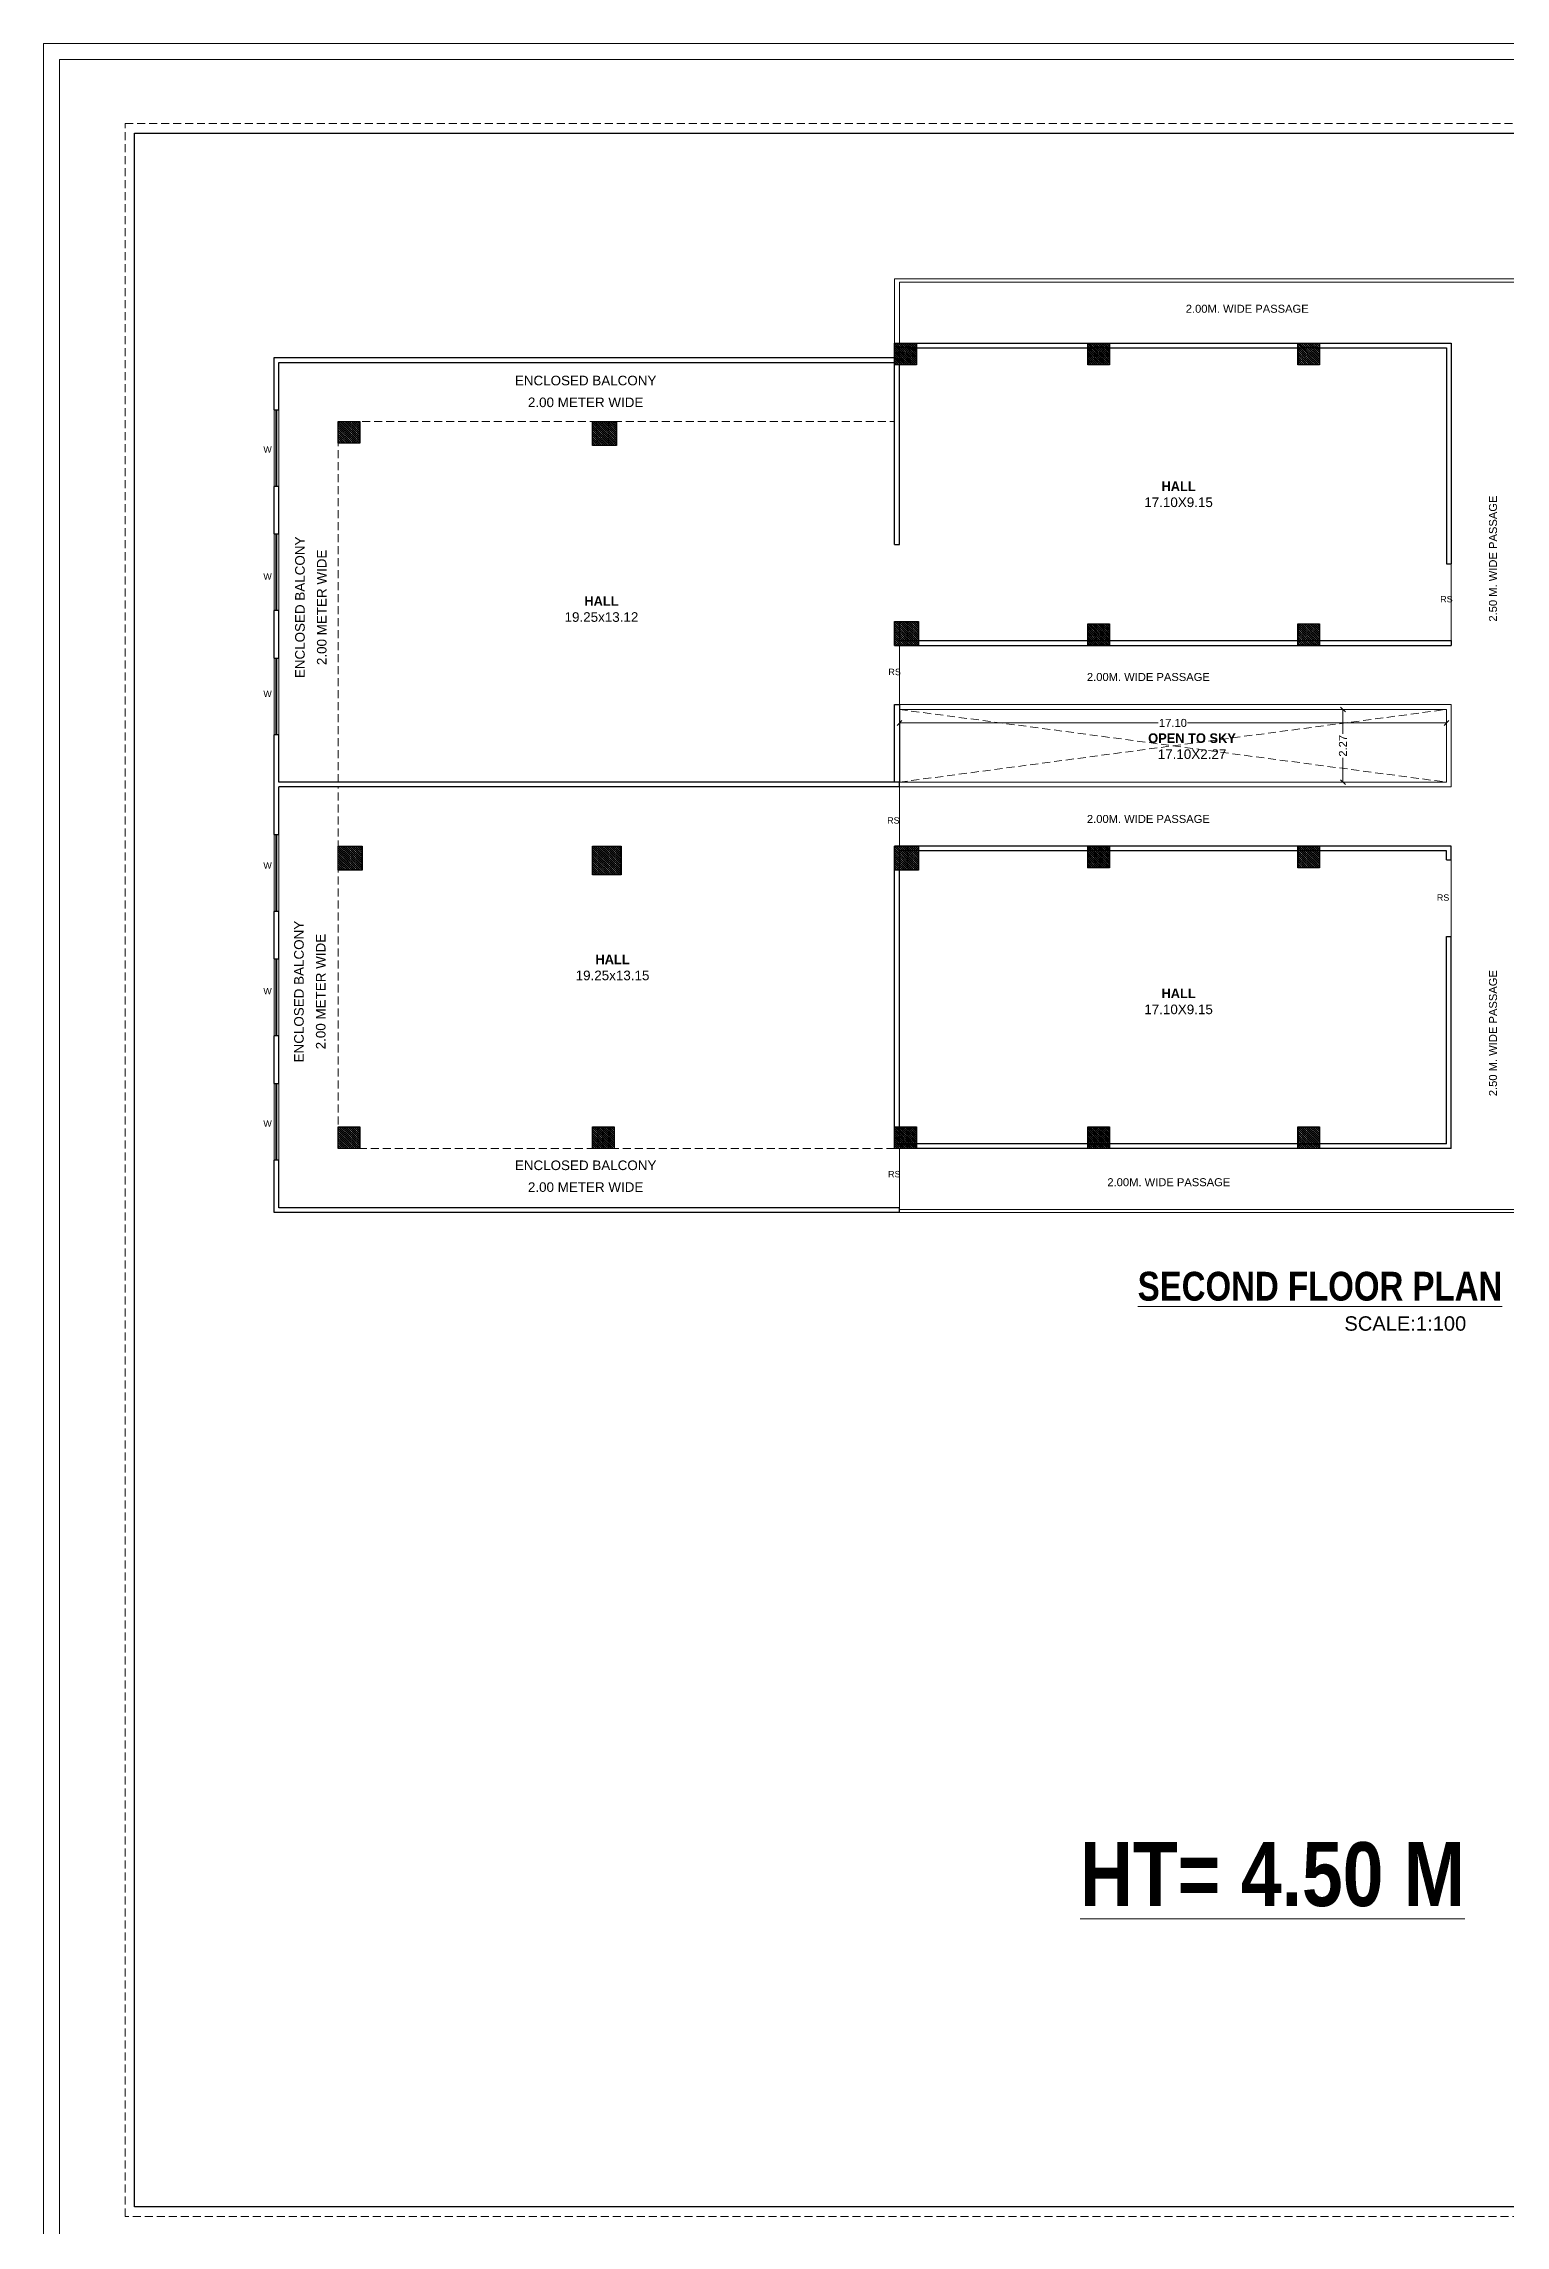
# Model space of a CAD drawing. Header units: feet. Extents: x 1354 to 2117, y 994 to 1430.
# Drawn here: x 1761.7 to 1807.4, y 1320.8 to 1388.9 of the extents above; entities that cross this region are included whole.
import ezdxf

# ---------------------------------------------------------------- set-up
doc = ezdxf.new("R2010")
doc.units = ezdxf.units.FT
doc.linetypes.add('DASHED2', pattern=[0.375, 0.25, -0.125])
doc.linetypes.add('HIDDEN', pattern=[0.375, 0.25, -0.125])
for name, color, linetype, lineweight in [('COLUMN (DCPL)', 10, 'Continuous', 30), ('COLUMN HATCH (DCPL)', 42, 'Continuous', 5), ('DIAMENTION', 6, 'Continuous', 13), ('H', 253, 'Continuous', 5), ('tex', 7, 'Continuous', 15), ('wall', 7, 'Continuous', 30), ('WI', 252, 'Continuous', 9), ('WIN', 230, 'Continuous', 9)]:
    doc.layers.add(name, color=color, linetype=linetype, lineweight=lineweight)
doc.layers.add('Layer2', color=240, linetype='Continuous')
doc.styles.add('Arial Narrow', font='arial.ttf')
doc.styles.get("Standard").update_dxf_attribs({"font": 'arial.ttf'})
doc.dimstyles.new('SITE', dxfattribs={"dimtxt": 0.25, "dimasz": 0.15, "dimexe": 0.07, "dimexo": 0.07, "dimgap": 0.05, "dimtad": 0, "dimzin": 0, "dimdsep": 46, "dimtxsty": 'Arial Narrow', "dimblk": 'OBLIQUE', "dimcen": 0.09, "dimclrd": 4, "dimclre": 3, "dimclrt": 6, "dimadec": 0, "dimazin": 0, "dimtfac": 1, "dimtofl": 0, "dimtmove": 2, "dimatfit": 3, "dimfxl": 0.07, "dimfxlon": 1, "dimtolj": 1, "dimtzin": 0, "dimlwd": -1, "dimlwe": -1, "dimarcsym": 0})
pattern_1 = [(135, (7902.39748, 1047.50378), (-0.03314563037, -0.03314563037), []), (135, (7902.39748, 1047.536924), (-0.03314563037, -0.03314563037), [0, -0.046875])]

# ---------------------------------------------------------------- blocks, each defined once
blk = doc.blocks.new('_Oblique')
at = {"layer": 'Layer2', "color": 0, "lineweight": -2}
blk.add_line((-0.5, -0.5), (0.5, 0.5), dxfattribs=at)
blk = doc.blocks.new('*D14')
at = {"layer": 'DEFPOINTS', "color": 0}
for p in [(1802.3, 1368.135), (1805.536, 1368.135), (1805.536, 1365.863)]:
    blk.add_point(p, dxfattribs=at)
at = {"layer": 'DIAMENTION', "color": 3}
for p, q in [((1802.37, 1368.135), (1802.23, 1368.135)), ((1802.37, 1365.863), (1802.23, 1365.863))]:
    blk.add_line(p, q, dxfattribs=at)
at = {"layer": 'DIAMENTION', "color": 4}
for p, q in [((1802.3, 1368.135), (1802.3, 1367.376)), ((1802.3, 1365.863), (1802.3, 1366.622))]:
    blk.add_line(p, q, dxfattribs=at)
at = {"layer": 'DIAMENTION', "color": 4, "xscale": 0.15, "yscale": 0.15, "zscale": 0.15}
for p, rotation in [((1802.3, 1368.135), 90), ((1802.3, 1365.863), 270)]:
    blk.add_blockref('_Oblique', p, dxfattribs=dict(at, rotation=rotation))
at = {"layer": 'DIAMENTION', "color": 6, "insert": (1802.3, 1366.999), "char_height": 0.25, "attachment_point": 5, "rotation": 90, "style": 'Arial Narrow'}
blk.add_mtext('\\A1;2.27', dxfattribs=at)
blk = doc.blocks.new('*D33')
at = {"layer": 'DEFPOINTS', "color": 0}
for p in [(1788.436, 1368.135), (1805.536, 1368.135), (1805.536, 1367.713)]:
    blk.add_point(p, dxfattribs=at)
at = {"layer": 'DIAMENTION', "color": 3}
for p, q in [((1788.436, 1367.783), (1788.436, 1367.643)), ((1805.536, 1367.783), (1805.536, 1367.643))]:
    blk.add_line(p, q, dxfattribs=at)
at = {"layer": 'DIAMENTION', "color": 4}
for p, q in [((1788.436, 1367.713), (1796.526, 1367.713)), ((1805.536, 1367.713), (1797.445, 1367.713))]:
    blk.add_line(p, q, dxfattribs=at)
at = {"layer": 'DIAMENTION', "color": 4, "xscale": 0.15, "yscale": 0.15, "zscale": 0.15, "rotation": 180}
blk.add_blockref('_Oblique', (1788.436, 1367.713), dxfattribs=at)
at = {"layer": 'DIAMENTION', "color": 4, "xscale": 0.15, "yscale": 0.15, "zscale": 0.15}
blk.add_blockref('_Oblique', (1805.536, 1367.713), dxfattribs=at)
at = {"layer": 'DIAMENTION', "color": 6, "insert": (1796.986, 1367.713), "char_height": 0.25, "attachment_point": 5, "style": 'Arial Narrow'}
blk.add_mtext('\\A1;17.10', dxfattribs=at)

msp = doc.modelspace()

# ---------------------------------------------------------------- hatches: boundary and pattern name
at = {"layer": 'COLUMN HATCH (DCPL)'}
h = msp.add_hatch(dxfattribs=at)
h.set_pattern_fill('SACNCR', color=256, scale=0.5, angle=450, style=0)
h.set_pattern_definition(pattern_1)
h.paths.add_polyline_path([(1788.2856, 1378.9041), (1788.2856, 1379.5841), (1788.9656, 1379.5841), (1788.9656, 1378.9041)], flags=0)
h = msp.add_hatch(dxfattribs=at)
h.set_pattern_fill('SACNCR', color=256, scale=0.5, angle=450, style=0)
h.set_pattern_definition([(135, (7902.13248, 1047.50378), (-0.03314563037, -0.03314563037), []), (135, (7902.13248, 1047.536927), (-0.03314563037, -0.03314563037), [0, -0.046875])])
h.paths.add_polyline_path([(1794.3206, 1378.9041), (1794.3206, 1379.5841), (1795.0006, 1379.5841), (1795.0006, 1378.9041)], flags=0)
h = msp.add_hatch(dxfattribs=at)
h.set_pattern_fill('SACNCR', color=256, scale=0.5, angle=450, style=0)
h.set_pattern_definition([(135, (7902.39748, 1047.50378), (-0.03314563037, -0.03314563037), []), (135, (7902.39748, 1047.536927), (-0.03314563037, -0.03314563037), [0, -0.046875])])
h.paths.add_polyline_path([(1800.8856, 1378.9041), (1800.8856, 1379.5841), (1801.5656, 1379.5841), (1801.5656, 1378.9041)], flags=0)
h = msp.add_hatch(dxfattribs=at)
h.set_pattern_fill('SACNCR', color=256, scale=0.5, angle=450, style=0)
h.set_pattern_definition(pattern_1)
h.paths.add_polyline_path([(1770.8856, 1376.4498), (1770.8856, 1377.1298), (1771.5656, 1377.1298), (1771.5656, 1376.4498)], flags=0)
h = msp.add_hatch(dxfattribs=at)
h.set_pattern_fill('SACNCR', color=256, scale=0.5, angle=450, style=0)
h.set_pattern_definition([(135, (7902.43248, 1047.46878), (-0.03314563037, -0.03314563037), []), (135, (7902.43248, 1047.501924), (-0.03314563037, -0.03314563037), [0, -0.046875])])
h.paths.add_polyline_path([(1778.8356, 1376.3798), (1778.8356, 1377.1298), (1779.5856, 1377.1298), (1779.5856, 1376.3798)], flags=0)
h = msp.add_hatch(dxfattribs=at)
h.set_pattern_fill('SACNCR', color=256, scale=0.5, angle=450, style=0)
h.set_pattern_definition([(135, (7902.43248, 1048.06878), (-0.03314563037, -0.03314563037), []), (135, (7902.43248, 1048.101927), (-0.03314563037, -0.03314563037), [0, -0.046875])])
h.paths.add_polyline_path([(1788.2856, 1370.1341), (1788.2856, 1370.8841), (1789.0356, 1370.8841), (1789.0356, 1370.1341)], flags=0)
h = msp.add_hatch(dxfattribs=at)
h.set_pattern_fill('SACNCR', color=256, scale=0.5, angle=450, style=0)
h.set_pattern_definition([(135, (7902.13248, 1048.03378), (-0.03314563037, -0.03314563037), []), (135, (7902.13248, 1048.066927), (-0.03314563037, -0.03314563037), [0, -0.046875])])
h.paths.add_polyline_path([(1794.3206, 1370.1341), (1794.3206, 1370.8141), (1795.0006, 1370.8141), (1795.0006, 1370.1341)], flags=0)
h = msp.add_hatch(dxfattribs=at)
h.set_pattern_fill('SACNCR', color=256, scale=0.5, angle=450, style=0)
h.set_pattern_definition([(135, (7902.39748, 1048.03378), (-0.03314563037, -0.03314563037), []), (135, (7902.39748, 1048.066927), (-0.03314563037, -0.03314563037), [0, -0.046875])])
h.paths.add_polyline_path([(1800.8856, 1370.1341), (1800.8856, 1370.8141), (1801.5656, 1370.8141), (1801.5656, 1370.1341)], flags=0)
h = msp.add_hatch(dxfattribs=at)
h.set_pattern_fill('SACNCR', color=256, scale=0.5, angle=450, style=0)
h.set_pattern_definition([(135, (7902.43248, 1047.468773), (-0.03314563037, -0.03314563037), []), (135, (7902.43248, 1047.50192), (-0.03314563037, -0.03314563037), [0, -0.046875])])
h.paths.add_polyline_path([(1770.8856, 1363.1124), (1770.8856, 1363.8624), (1771.6356, 1363.8624), (1771.6356, 1363.1124)], flags=0)
h = msp.add_hatch(dxfattribs=at)
h.set_pattern_fill('SACNCR', color=256, scale=0.5, angle=450, style=0)
h.set_pattern_definition([(135, (7902.50748, 1047.393773), (-0.03314563037, -0.03314563037), []), (135, (7902.50748, 1047.42692), (-0.03314563037, -0.03314563037), [0, -0.046875])])
h.paths.add_polyline_path([(1778.8356, 1362.9624), (1778.8356, 1363.8624), (1779.7356, 1363.8624), (1779.7356, 1362.9624)], flags=0)
h = msp.add_hatch(dxfattribs=at)
h.set_pattern_fill('SACNCR', color=256, scale=0.5, angle=450, style=0)
h.set_pattern_definition([(135, (7902.43248, 1047.468773), (-0.03314563037, -0.03314563037), []), (135, (7902.43248, 1047.50192), (-0.03314563037, -0.03314563037), [0, -0.046875])])
h.paths.add_polyline_path([(1788.2856, 1363.1124), (1788.2856, 1363.8624), (1789.0356, 1363.8624), (1789.0356, 1363.1124)], flags=0)
h = msp.add_hatch(dxfattribs=at)
h.set_pattern_fill('SACNCR', color=256, scale=0.5, angle=450, style=0)
h.set_pattern_definition([(135, (7902.13318, 1047.503773), (-0.03314563037, -0.03314563037), []), (135, (7902.13318, 1047.53692), (-0.03314563037, -0.03314563037), [0, -0.046875])])
h.paths.add_polyline_path([(1794.3213, 1363.1824), (1794.3213, 1363.8624), (1795.0013, 1363.8624), (1795.0013, 1363.1824)], flags=0)
h = msp.add_hatch(dxfattribs=at)
h.set_pattern_fill('SACNCR', color=256, scale=0.5, angle=450, style=0)
h.set_pattern_definition([(135, (7902.39748, 1047.503773), (-0.03314563037, -0.03314563037), []), (135, (7902.39748, 1047.53692), (-0.03314563037, -0.03314563037), [0, -0.046875])])
h.paths.add_polyline_path([(1800.8856, 1363.1824), (1800.8856, 1363.8624), (1801.5656, 1363.8624), (1801.5656, 1363.1824)], flags=0)
h = msp.add_hatch(dxfattribs=at)
h.set_pattern_fill('SACNCR', color=256, scale=0.5, angle=450, style=0)
h.set_pattern_definition([(135, (7902.39748, 1048.033773), (-0.03314563037, -0.03314563037), []), (135, (7902.39748, 1048.06692), (-0.03314563037, -0.03314563037), [0, -0.046875])])
h.paths.add_polyline_path([(1770.8856, 1354.4124), (1770.8856, 1355.0924), (1771.5656, 1355.0924), (1771.5656, 1354.4124)], flags=0)
h = msp.add_hatch(dxfattribs=at)
h.set_pattern_fill('SACNCR', color=256, scale=0.5, angle=450, style=0)
h.set_pattern_definition([(135, (7902.39748, 1048.033773), (-0.03314563037, -0.03314563037), []), (135, (7902.39748, 1048.06692), (-0.03314563037, -0.03314563037), [0, -0.046875])])
h.paths.add_polyline_path([(1778.8356, 1354.4124), (1778.8356, 1355.0924), (1779.5156, 1355.0924), (1779.5156, 1354.4124)], flags=0)
h = msp.add_hatch(dxfattribs=at)
h.set_pattern_fill('SACNCR', color=256, scale=0.5, angle=450, style=0)
h.set_pattern_definition([(135, (7902.39748, 1048.033773), (-0.03314563037, -0.03314563037), []), (135, (7902.39748, 1048.06692), (-0.03314563037, -0.03314563037), [0, -0.046875])])
h.paths.add_polyline_path([(1788.2856, 1354.4124), (1788.2856, 1355.0924), (1788.9656, 1355.0924), (1788.9656, 1354.4124)], flags=0)
h = msp.add_hatch(dxfattribs=at)
h.set_pattern_fill('SACNCR', color=256, scale=0.5, angle=450, style=0)
h.set_pattern_definition([(135, (7902.13318, 1048.033773), (-0.03314563037, -0.03314563037), []), (135, (7902.13318, 1048.06692), (-0.03314563037, -0.03314563037), [0, -0.046875])])
h.paths.add_polyline_path([(1794.3213, 1354.4124), (1794.3213, 1355.0924), (1795.0013, 1355.0924), (1795.0013, 1354.4124)], flags=0)
h = msp.add_hatch(dxfattribs=at)
h.set_pattern_fill('SACNCR', color=256, scale=0.5, angle=450, style=0)
h.set_pattern_definition([(135, (7902.39748, 1048.033773), (-0.03314563037, -0.03314563037), []), (135, (7902.39748, 1048.06692), (-0.03314563037, -0.03314563037), [0, -0.046875])])
h.paths.add_polyline_path([(1800.8856, 1354.4124), (1800.8856, 1355.0924), (1801.5656, 1355.0924), (1801.5656, 1354.4124)], flags=0)

# ---------------------------------------------------------------- linework, layer by layer
at = {"color": 7, "lineweight": 20}
for points in [[(1761.6809, 1388.9386), (1847.4521, 1388.9386), (1847.4521, 1308.7994), (1761.6809, 1308.7994)], [(1762.1809, 1388.4386), (1846.9521, 1388.4386), (1846.9521, 1309.2994), (1762.1809, 1309.2994)]]:
    msp.add_lwpolyline(points, close=True, dxfattribs=at)
at = {"layer": 'COLUMN (DCPL)'}
for points in [[(1788.2856, 1378.9041), (1788.2856, 1379.5841), (1788.9656, 1379.5841), (1788.9656, 1378.9041)], [(1794.3206, 1378.9041), (1794.3206, 1379.5841), (1795.0006, 1379.5841), (1795.0006, 1378.9041)], [(1800.8856, 1378.9041), (1800.8856, 1379.5841), (1801.5656, 1379.5841), (1801.5656, 1378.9041)], [(1770.8856, 1376.4498), (1770.8856, 1377.1298), (1771.5656, 1377.1298), (1771.5656, 1376.4498)], [(1778.8356, 1376.3798), (1778.8356, 1377.1298), (1779.5856, 1377.1298), (1779.5856, 1376.3798)], [(1788.2856, 1370.1341), (1788.2856, 1370.8841), (1789.0356, 1370.8841), (1789.0356, 1370.1341)], [(1794.3206, 1370.1341), (1794.3206, 1370.8141), (1795.0006, 1370.8141), (1795.0006, 1370.1341)], [(1800.8856, 1370.1341), (1800.8856, 1370.8141), (1801.5656, 1370.8141), (1801.5656, 1370.1341)], [(1770.8856, 1363.1124), (1770.8856, 1363.8624), (1771.6356, 1363.8624), (1771.6356, 1363.1124)], [(1778.8356, 1362.9624), (1778.8356, 1363.8624), (1779.7356, 1363.8624), (1779.7356, 1362.9624)], [(1788.2856, 1363.1124), (1788.2856, 1363.8624), (1789.0356, 1363.8624), (1789.0356, 1363.1124)], [(1794.3213, 1363.1824), (1794.3213, 1363.8624), (1795.0013, 1363.8624), (1795.0013, 1363.1824)], [(1800.8856, 1363.1824), (1800.8856, 1363.8624), (1801.5656, 1363.8624), (1801.5656, 1363.1824)], [(1770.8856, 1354.4124), (1770.8856, 1355.0924), (1771.5656, 1355.0924), (1771.5656, 1354.4124)], [(1778.8356, 1354.4124), (1778.8356, 1355.0924), (1779.5156, 1355.0924), (1779.5156, 1354.4124)], [(1788.2856, 1354.4124), (1788.2856, 1355.0924), (1788.9656, 1355.0924), (1788.9656, 1354.4124)], [(1794.3213, 1354.4124), (1794.3213, 1355.0924), (1795.0013, 1355.0924), (1795.0013, 1354.4124)], [(1800.8856, 1354.4124), (1800.8856, 1355.0924), (1801.5656, 1355.0924), (1801.5656, 1354.4124)]]:
    msp.add_lwpolyline(points, close=True, dxfattribs=at)
at = {"layer": 'DIAMENTION', "linetype": 'DASHED2'}
for p, q in [((1770.8856, 1365.863), (1770.8856, 1377.1298)), ((1770.8856, 1377.1298), (1788.2856, 1377.1298)), ((1770.8856, 1354.413), (1770.8856, 1365.713)), ((1788.2856, 1354.413), (1770.8856, 1354.413))]:
    msp.add_line(p, q, dxfattribs=at)
at = {"layer": 'H', "linetype": 'HIDDEN'}
msp.add_lwpolyline([(1764.2261, 1386.4444), (1845.7211, 1386.4444), (1845.7211, 1321.044), (1764.2261, 1321.044)], close=True, dxfattribs=at)
at = {"layer": 'wall'}
for p, q in [((1768.8856, 1377.5006), (1768.8856, 1379.1298)), ((1768.8856, 1379.1298), (1788.2856, 1379.1298)), ((1788.2856, 1373.2841), (1788.2856, 1379.5847)), ((1788.2856, 1379.1298), (1788.2856, 1379.5847)), ((1788.2856, 1379.5847), (1805.6856, 1379.5847)), ((1788.4356, 1373.2841), (1788.4356, 1379.4347)), ((1788.4356, 1379.4347), (1805.5356, 1379.4347)), ((1805.5356, 1379.4347), (1805.5356, 1372.6847)), ((1805.6856, 1379.5847), (1805.6856, 1372.6847)), ((1769.0356, 1377.5006), (1769.0356, 1378.9798)), ((1769.0356, 1378.9798), (1788.2856, 1378.9798)), ((1768.8856, 1377.5006), (1769.0356, 1377.5006)), ((1768.8856, 1373.6214), (1768.8856, 1375.1006)), ((1769.0356, 1375.1006), (1768.8856, 1375.1006)), ((1769.0356, 1373.6214), (1769.0356, 1375.1006)), ((1768.8856, 1373.6214), (1769.0356, 1373.6214)), ((1788.2856, 1373.2841), (1788.4356, 1373.2841)), ((1805.5356, 1372.6847), (1805.6856, 1372.6847)), ((1768.8856, 1369.7422), (1768.8856, 1371.2214)), ((1769.0356, 1371.2214), (1768.8856, 1371.2214)), ((1769.0356, 1369.7422), (1769.0356, 1371.2214)), ((1788.2856, 1370.1347), (1788.2856, 1370.8841)), ((1788.2856, 1370.8841), (1788.4356, 1370.8841)), ((1788.4356, 1370.2847), (1788.4356, 1370.8841)), ((1788.4356, 1370.2847), (1805.6856, 1370.2847)), ((1805.6856, 1370.2847), (1805.6856, 1370.1347)), ((1768.8856, 1369.7422), (1769.0356, 1369.7422)), ((1788.2856, 1370.1347), (1805.6856, 1370.1347)), ((1768.8856, 1364.2255), (1768.8856, 1367.3422)), ((1769.0356, 1367.3422), (1768.8856, 1367.3422)), ((1769.0356, 1365.863), (1769.0356, 1367.3422)), ((1788.4356, 1365.863), (1769.0356, 1365.863)), ((1769.0356, 1364.2255), (1769.0356, 1365.713)), ((1788.4356, 1365.713), (1769.0356, 1365.713)), ((1788.4356, 1365.713), (1788.4356, 1365.863)), ((1768.8856, 1364.2255), (1769.0356, 1364.2255)), ((1788.2856, 1354.413), (1788.2856, 1363.863)), ((1805.6856, 1363.863), (1788.2856, 1363.863)), ((1788.7363, 1363.863), (1788.2856, 1363.863)), ((1788.4356, 1354.563), (1788.4356, 1363.713)), ((1805.5356, 1363.713), (1788.4356, 1363.713)), ((1788.7363, 1363.713), (1788.4356, 1363.713)), ((1805.5356, 1363.438), (1805.5356, 1363.713)), ((1805.5356, 1363.438), (1805.6856, 1363.438)), ((1805.6856, 1363.438), (1805.6856, 1363.863)), ((1768.8856, 1360.338), (1768.8856, 1361.8255)), ((1769.0356, 1361.8255), (1768.8856, 1361.8255)), ((1769.0356, 1360.338), (1769.0356, 1361.8255)), ((1805.5356, 1354.563), (1805.5356, 1361.038)), ((1805.5356, 1361.038), (1805.6856, 1361.038)), ((1805.6856, 1354.413), (1805.6856, 1361.038)), ((1768.8856, 1360.338), (1769.0356, 1360.338)), ((1768.8856, 1356.4505), (1768.8856, 1357.938)), ((1769.0356, 1357.938), (1768.8856, 1357.938)), ((1769.0356, 1356.4505), (1769.0356, 1357.938)), ((1768.8856, 1356.4505), (1769.0356, 1356.4505)), ((1805.5356, 1354.563), (1788.4356, 1354.563)), ((1768.8856, 1352.413), (1768.8856, 1354.0505)), ((1769.0356, 1354.0505), (1768.8856, 1354.0505)), ((1769.0356, 1352.563), (1769.0356, 1354.0505)), ((1805.6856, 1354.413), (1788.2856, 1354.413)), ((1788.4356, 1352.563), (1769.0356, 1352.563)), ((1788.4356, 1352.413), (1788.4356, 1352.563)), ((1788.4356, 1352.413), (1768.8856, 1352.413))]:
    msp.add_line(p, q, dxfattribs=at)
for points in [[(1764.5261, 1386.1444), (1845.4211, 1386.1444), (1845.4211, 1321.344), (1764.5261, 1321.344)], [(1788.2856, 1368.2847), (1788.4356, 1368.2847), (1788.4356, 1365.863), (1788.2856, 1365.863)]]:
    msp.add_lwpolyline(points, close=True, dxfattribs=at)
at = {"layer": 'WI', "linetype": 'DASHED2'}
for p, q in [((1788.4356, 1365.863), (1805.5356, 1368.1347)), ((1788.4356, 1368.1347), (1805.5356, 1365.863))]:
    msp.add_line(p, q, dxfattribs=at)
at = {"layer": 'WIN'}
for p, q in [((1788.2856, 1381.5847), (1832.0342, 1381.5847)), ((1788.2856, 1379.5847), (1788.2856, 1381.5847)), ((1788.4356, 1381.4847), (1831.8842, 1381.4847)), ((1788.4356, 1379.5847), (1788.4356, 1381.4847)), ((1768.8856, 1377.5006), (1768.8856, 1375.1006)), ((1768.9456, 1377.5006), (1768.9456, 1375.1006)), ((1768.9756, 1377.5006), (1768.9756, 1375.1006)), ((1769.0356, 1377.5006), (1769.0356, 1375.1006)), ((1768.8856, 1373.6214), (1768.8856, 1371.2214)), ((1768.9456, 1373.6214), (1768.9456, 1371.2214)), ((1768.9756, 1373.6214), (1768.9756, 1371.2214)), ((1769.0356, 1373.6214), (1769.0356, 1371.2214)), ((1805.6856, 1372.6847), (1805.6856, 1370.2847)), ((1768.8856, 1369.7422), (1768.8856, 1367.3422)), ((1768.9456, 1369.7422), (1768.9456, 1367.3422)), ((1768.9756, 1369.7422), (1768.9756, 1367.3422)), ((1769.0356, 1369.7422), (1769.0356, 1367.3422)), ((1788.4356, 1370.1347), (1788.4356, 1368.2847)), ((1788.2856, 1368.2847), (1805.6856, 1368.2847)), ((1805.6856, 1368.2847), (1805.6856, 1365.713)), ((1788.4356, 1365.863), (1788.4356, 1368.1347)), ((1788.4356, 1368.1347), (1805.5356, 1368.1347)), ((1805.5356, 1368.1347), (1805.5356, 1365.863)), ((1805.5356, 1365.863), (1788.4356, 1365.863)), ((1805.6856, 1365.713), (1788.4356, 1365.713)), ((1788.4356, 1363.863), (1788.4356, 1365.713)), ((1768.8856, 1364.2255), (1768.8856, 1361.8255)), ((1768.9456, 1364.2255), (1768.9456, 1361.8255)), ((1768.9756, 1364.2255), (1768.9756, 1361.8255)), ((1769.0356, 1364.2255), (1769.0356, 1361.8255)), ((1805.6856, 1363.438), (1805.6856, 1361.038)), ((1768.8856, 1360.338), (1768.8856, 1357.938)), ((1768.9456, 1360.338), (1768.9456, 1357.938)), ((1768.9756, 1360.338), (1768.9756, 1357.938)), ((1769.0356, 1360.338), (1769.0356, 1357.938)), ((1768.8856, 1356.4505), (1768.8856, 1354.0505)), ((1768.9456, 1356.4505), (1768.9456, 1354.0505)), ((1768.9756, 1356.4505), (1768.9756, 1354.0505)), ((1769.0356, 1356.4505), (1769.0356, 1354.0505)), ((1788.4356, 1352.563), (1788.4356, 1354.413)), ((1788.4356, 1352.513), (1824.9932, 1352.513)), ((1788.4356, 1352.413), (1824.9931, 1352.413))]:
    msp.add_line(p, q, dxfattribs=at)

# ---------------------------------------------------------------- texts
at = {"layer": 'tex', "attachment_point": 9}
for s, insert, char_height, width in [('\\pxqd;2.00M. WIDE PASSAGE', (1803.7701, 1380.5263), 0.25, 6.383345), ('\\pxqc;ENCLOSED BALCONY', (1780.8896, 1378.2578), 0.3, 4.528107), ('\\pxqc;2.00 METER WIDE', (1780.8896, 1377.5766), 0.3, 4.528107), ('\\pxqc;W', (1768.8174, 1376.1588), 0.2, 0.27083), ('\\pxqc;{\\fCentury Gothic|b1|i0|c0|p34;HALL\\P}17.10X9.15', (1797.8433, 1374.4541), 0.3, 1.363256), ('\\pxqc;W', (1768.8174, 1372.1895), 0.2, 0.27083), ('\\pxqc;{\\fCentury Gothic|b1|i0|c0|p34;HALL\\P}19.25x13.12', (1780.1481, 1370.8684), 0.3, 2.055946), ('\\pxqc;RS', (1805.6708, 1371.4787), 0.2, 0.27083), ('\\pxqc;RS', (1788.4208, 1369.2037), 0.2, 0.27083), ('\\pxqd;2.00M. WIDE PASSAGE', (1800.6801, 1369.0211), 0.25, 6.383345), ('\\pxqc;W', (1768.8174, 1368.5245), 0.2, 0.27083), ('\\pxqc;{\\fCentury Gothic|b1|i0|c0|p34;OPEN TO SKY\\P}17.10X2.27', (1799.1615, 1366.5839), 0.3, 3.15905), ('\\pxqc;RS', (1788.3817, 1364.5647), 0.2, 0.27083), ('\\pxqd;2.00M. WIDE PASSAGE', (1800.6801, 1364.5851), 0.25, 6.383345), ('\\pxqc;W', (1768.8174, 1363.1595), 0.2, 0.27083), ('\\pxqc;RS', (1805.5668, 1362.1538), 0.2, 0.27083), ('\\pxqc;{\\fCentury Gothic|b1|i0|c0|p34;HALL\\P}19.25x13.15', (1780.1481, 1359.6704), 0.3, 1.363256), ('\\pxqc;W', (1768.8174, 1359.2355), 0.2, 0.27083), ('\\pxqc;{\\fCentury Gothic|b1|i0|c0|p34;HALL\\P}17.10X9.15', (1797.8433, 1358.6095), 0.3, 1.363256), ('\\pxqc;W', (1768.8174, 1355.0942), 0.2, 0.27083), ('\\pxqc;ENCLOSED BALCONY', (1780.8896, 1353.7373), 0.3, 4.528107), ('\\pxqc;2.00 METER WIDE', (1780.8896, 1353.0561), 0.3, 4.528107), ('\\pxqc;RS', (1788.4103, 1353.5135), 0.2, 0.27083), ('\\pxqd;2.00M. WIDE PASSAGE', (1801.3192, 1353.2345), 0.25, 6.383345), ('\\pxqc;SCALE:1:100', (1804.4527, 1348.7171), 0.45, 0.406244)]:
    msp.add_mtext(s, dxfattribs=dict(at, insert=insert, char_height=char_height, width=width))
at = {"layer": 'tex', "attachment_point": 9, "rotation": 90}
for s, insert, char_height, width in [('\\pxqd;2.50 M. WIDE PASSAGE', (1807.1191, 1377.0439), 0.25, 6.165468), ('\\pxqc;ENCLOSED BALCONY', (1769.8484, 1373.5889), 0.3, 4.528107), ('\\pxqc;2.00 METER WIDE', (1770.5296, 1373.5889), 0.3, 4.528107), ('\\pxqc;ENCLOSED BALCONY', (1769.8168, 1361.5832), 0.3, 4.528107), ('\\pxqc;2.00 METER WIDE', (1770.498, 1361.5832), 0.3, 4.528107), ('\\pxqd;2.50 M. WIDE PASSAGE', (1807.1191, 1362.2167), 0.25, 6.165468)]:
    msp.add_mtext(s, dxfattribs=dict(at, insert=insert, char_height=char_height, width=width))
at = {"layer": 'tex', "ltscale": 0.05, "attachment_point": 1}
for s, insert, char_height, width in [('\\pxqc;{\\fSwis721 Cn BT|b1|i0|c0|p34;\\LSECOND FLOOR PLAN}', (1793.2859, 1350.5634), 0.9, 16.592959), ('\\pxqc;{\\fSwis721 Cn BT|b1|i0|c0|p34;\\LHT= 4.50 M}', (1790.8478, 1332.7436), 2, 18.497896)]:
    msp.add_mtext(s, dxfattribs=dict(at, insert=insert, char_height=char_height, width=width))

# ---------------------------------------------------------------- dimensions: what is measured, and where the dimension line sits
at = {"layer": 'DIAMENTION', "color": 1}
dim = msp.add_linear_dim(base=(1802.2999, 1368.1347), p1=(1805.5356, 1365.863), p2=(1805.5356, 1368.1347), angle=90, dimstyle='SITE', override={"dimfxl": 0.07, "dimfxlon": 1}, dxfattribs=at)
dim.commit()
dim.dimension.update_dxf_attribs({"geometry": '*D14', "text_midpoint": (1802.2999, 1366.9989)})
at = {"layer": 'DIAMENTION'}
dim = msp.add_linear_dim(base=(1805.5356, 1367.7132), p1=(1788.4356, 1368.1347), p2=(1805.5356, 1368.1347), dimstyle='SITE', override={"dimfxl": 0.07, "dimfxlon": 1}, dxfattribs=at)
dim.commit()
dim.dimension.update_dxf_attribs({"geometry": '*D33', "text_midpoint": (1796.9856, 1367.7132)})

doc.saveas('drawing.dxf')
